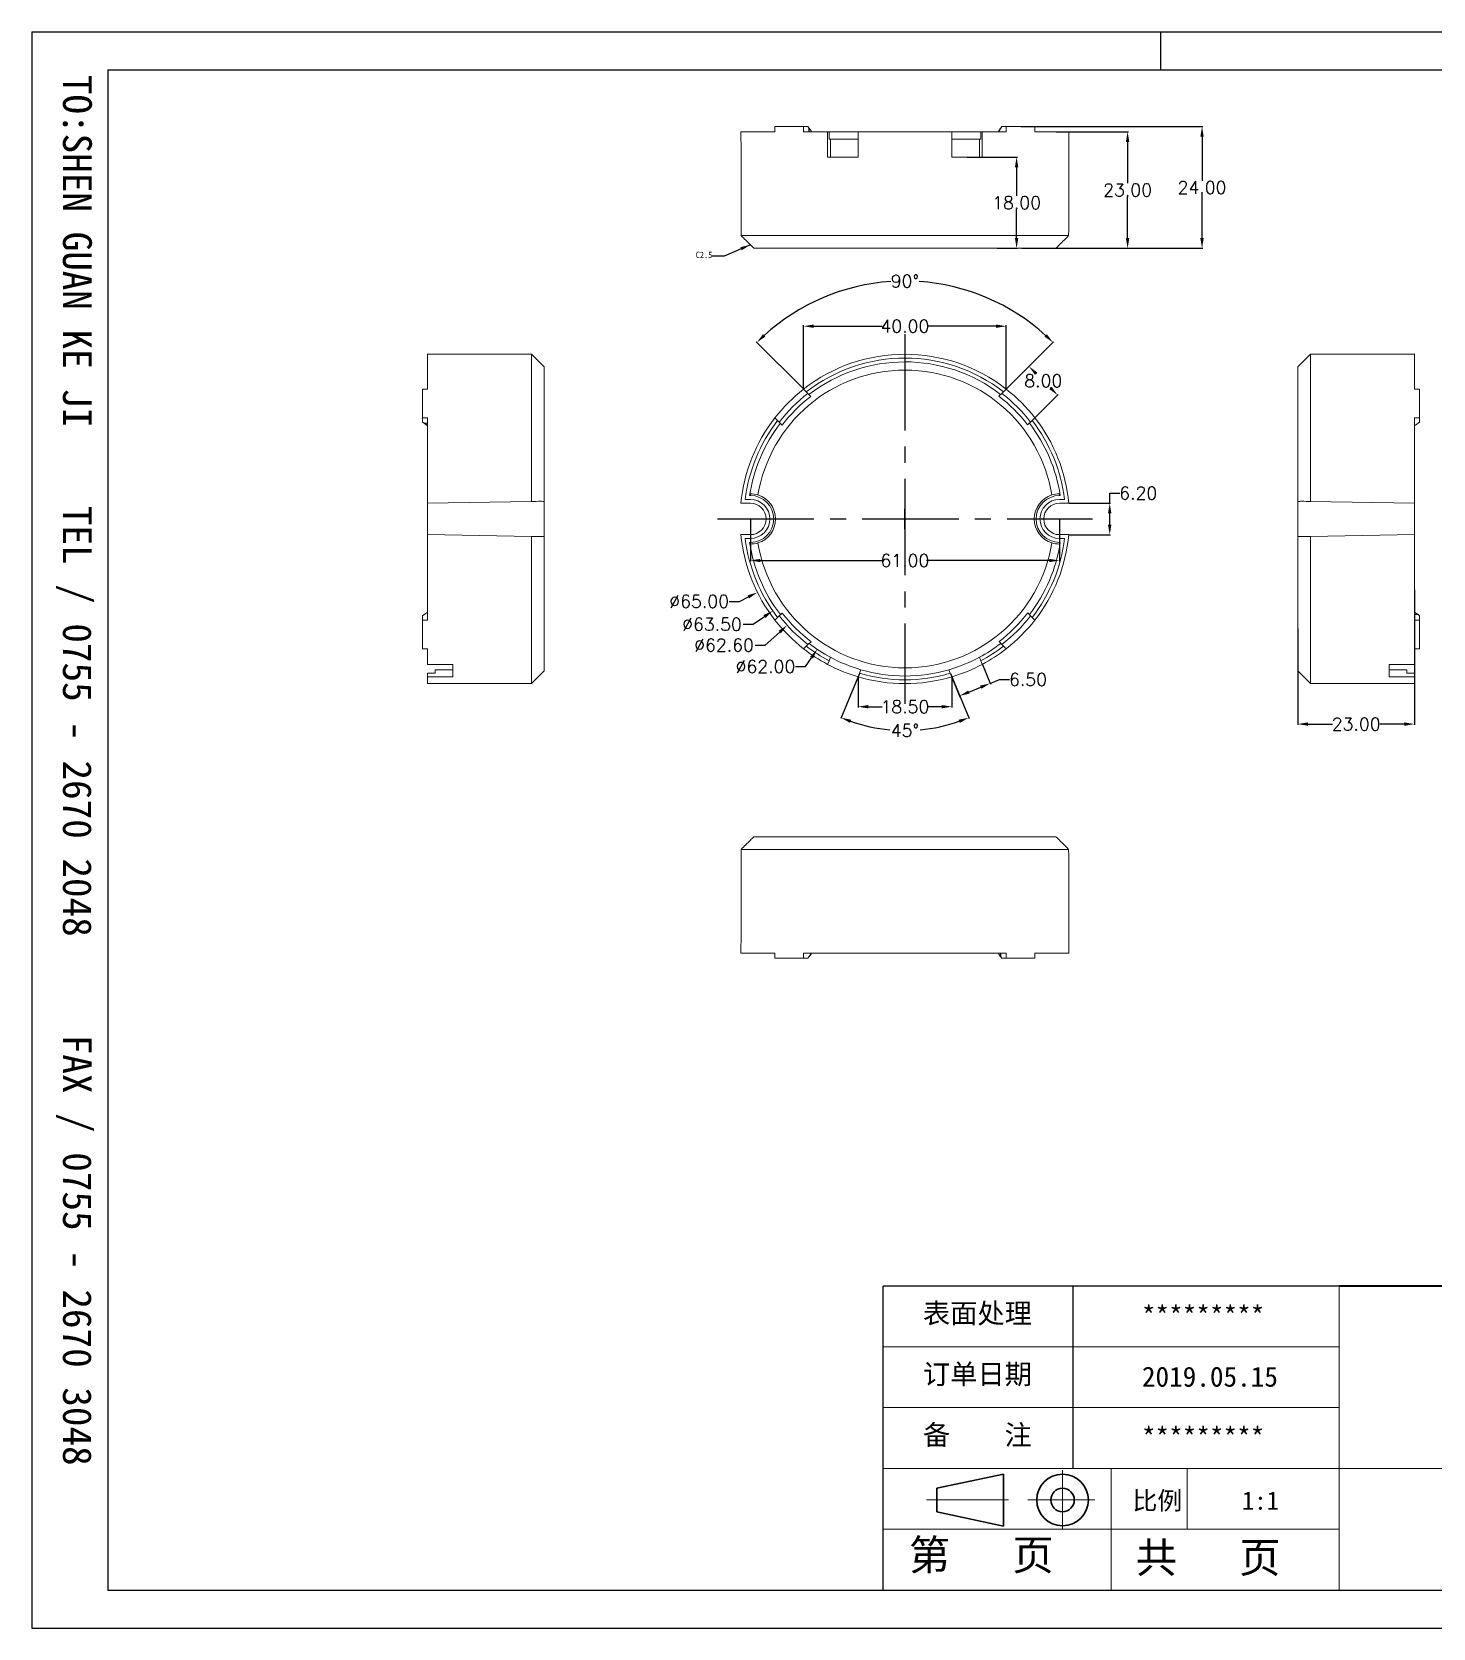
# Model space of a CAD drawing. Header units: inches. Extents: x 898 to 1873, y 462 to 777.
# Drawn here: x 1427.1 to 1703.6, y 462.3 to 777.3 of the extents above; entities that cross this region are included whole.
import ezdxf

# ---------------------------------------------------------------- set-up
doc = ezdxf.new("R2010")
doc.units = ezdxf.units.IN
doc.linetypes.add('CENTER2', pattern=[28.575, 19.05, -3.175, 3.175, -3.175])
doc.layers.add('文字', color=81, linetype='Continuous')
for name, color, linetype, lineweight in [('粗实线', 7, 'Continuous', 30), ('细实线', 3, 'Continuous', 9), ('细点划线', 2, 'CENTER2', 9)]:
    doc.layers.add(name, color=color, linetype=linetype, lineweight=lineweight)
doc.styles.get("Standard").update_dxf_attribs({"font": 'txt', "bigfont": 'gbcbig.shx'})
doc.styles.add('宋体', font='', dxfattribs={"width": 0.8, "height": 3.5})
doc.styles.get('宋体').set_extended_font_data('SimSun')
doc.dimstyles.new('2.5', dxfattribs={"dimtxt": 2.5, "dimasz": 2, "dimexe": 0.18, "dimexo": 0.0625, "dimgap": 0.09, "dimtad": 0, "dimtih": 1, "dimtoh": 1, "dimzin": 0, "dimdsep": 46, "dimtxsty": 'Standard', "dimcen": 2, "dimadec": 0, "dimazin": 0, "dimtfac": 1, "dimtofl": 0, "dimtmove": 0, "dimatfit": 3, "dimfxl": 1, "dimtolj": 1, "dimtzin": 0, "dimarcsym": 0})

# ---------------------------------------------------------------- blocks, each defined once
blk = doc.blocks.new('*D24')
at = {"color": 0, "lineweight": -2}
for p, q in [((1579.36, 706.89), (1570.05, 716.2)), ((1619.45, 706.89), (1628.75, 716.2))]:
    blk.add_line(p, q, dxfattribs=at)
for start, end in [(93.8826, 132.2269), (47.7731, 86.1174)]:
    blk.add_arc((1599.4, 686.85), 41.33, start, end, dxfattribs=at)
at = {"color": 0}
for points in [[(1571.86, 717.21), (1571.4, 717.69), (1570.18, 716.07)], [(1627.41, 717.69), (1626.95, 717.21), (1628.62, 716.07)]]:
    blk.add_solid(points, dxfattribs=at)
at = {"layer": 'Defpoints', "color": 0}
for p in [(1610.1, 726.77), (1579.4, 706.85), (1580.26, 705.99), (1618.55, 705.99), (1619.4, 706.85)]:
    blk.add_point(p, dxfattribs=at)
at = {"color": 0, "insert": (1599.4, 728.17), "char_height": 2.5, "attachment_point": 5}
blk.add_mtext('\\A1;90°', dxfattribs=at)
blk = doc.blocks.new('*D25')
at = {"color": 0, "lineweight": -2}
for p, q in [((1579.4, 706.91), (1579.4, 719.45)), ((1581.4, 719.27), (1594.94, 719.27)), ((1617.4, 719.27), (1603.87, 719.27)), ((1619.4, 706.91), (1619.4, 719.45))]:
    blk.add_line(p, q, dxfattribs=at)
at = {"color": 0}
for points in [[(1581.4, 719.6), (1581.4, 718.94), (1579.4, 719.27)], [(1617.4, 719.6), (1617.4, 718.94), (1619.4, 719.27)]]:
    blk.add_solid(points, dxfattribs=at)
at = {"layer": 'Defpoints', "color": 0}
for p in [(1619.4, 719.27), (1579.4, 706.85), (1619.4, 706.85)]:
    blk.add_point(p, dxfattribs=at)
at = {"color": 0, "insert": (1599.4, 719.27), "char_height": 2.5, "attachment_point": 5}
blk.add_mtext('\\A1;40.00', dxfattribs=at)
blk = doc.blocks.new('*D26')
at = {"color": 0, "lineweight": -2}
for p, q in [((1629.27, 757.65), (1643.53, 757.65)), ((1643.35, 755.65), (1643.35, 747.49)), ((1643.35, 736.65), (1643.35, 744.81)), ((1629.27, 734.65), (1643.53, 734.65))]:
    blk.add_line(p, q, dxfattribs=at)
at = {"color": 0}
for points in [[(1643.02, 755.65), (1643.68, 755.65), (1643.35, 757.65)], [(1643.02, 736.65), (1643.68, 736.65), (1643.35, 734.65)]]:
    blk.add_solid(points, dxfattribs=at)
at = {"layer": 'Defpoints', "color": 0}
for p in [(1629.21, 757.65), (1643.35, 757.65), (1629.21, 734.65)]:
    blk.add_point(p, dxfattribs=at)
at = {"color": 0, "insert": (1643.35, 746.15), "char_height": 2.5, "attachment_point": 5}
blk.add_mtext('\\A1;23.00', dxfattribs=at)
blk = doc.blocks.new('*D27')
at = {"color": 0, "lineweight": -2}
for p, q in [((1622.29, 758.65), (1658.22, 758.65)), ((1658.04, 756.65), (1658.04, 747.99)), ((1658.04, 736.65), (1658.04, 745.31)), ((1622.5, 734.65), (1658.22, 734.65))]:
    blk.add_line(p, q, dxfattribs=at)
at = {"color": 0}
for points in [[(1657.7, 756.65), (1658.37, 756.65), (1658.04, 758.65)], [(1657.7, 736.65), (1658.37, 736.65), (1658.04, 734.65)]]:
    blk.add_solid(points, dxfattribs=at)
at = {"layer": 'Defpoints', "color": 0}
for p in [(1622.23, 758.65), (1658.04, 758.65), (1622.44, 734.65)]:
    blk.add_point(p, dxfattribs=at)
at = {"color": 0, "insert": (1658.04, 746.65), "char_height": 2.5, "attachment_point": 5}
blk.add_mtext('\\A1;24.00', dxfattribs=at)
blk = doc.blocks.new('*D28')
at = {"color": 0, "lineweight": -2}
for p, q in [((1611.72, 752.65), (1621.63, 752.65)), ((1621.45, 750.65), (1621.45, 744.99)), ((1621.45, 736.65), (1621.45, 742.31)), ((1617.64, 734.65), (1621.63, 734.65))]:
    blk.add_line(p, q, dxfattribs=at)
at = {"color": 0}
for points in [[(1621.11, 750.65), (1621.78, 750.65), (1621.45, 752.65)], [(1621.11, 736.65), (1621.78, 736.65), (1621.45, 734.65)]]:
    blk.add_solid(points, dxfattribs=at)
at = {"layer": 'Defpoints', "color": 0}
for p in [(1611.66, 752.65), (1621.45, 752.65), (1617.58, 734.65)]:
    blk.add_point(p, dxfattribs=at)
at = {"color": 0, "insert": (1621.45, 743.65), "char_height": 2.5, "attachment_point": 5}
blk.add_mtext('\\A1;18.00', dxfattribs=at)
blk = doc.blocks.new('*D29')
at = {"color": 0, "lineweight": -2}
for p, q in [((1568.9, 681.17), (1568.9, 672.85)), ((1629.9, 681.17), (1629.9, 672.85)), ((1570.9, 673.03), (1595.15, 673.03)), ((1627.9, 673.03), (1603.66, 673.03))]:
    blk.add_line(p, q, dxfattribs=at)
at = {"color": 0}
for points in [[(1570.9, 673.36), (1570.9, 672.7), (1568.9, 673.03)], [(1627.9, 673.36), (1627.9, 672.7), (1629.9, 673.03)]]:
    blk.add_solid(points, dxfattribs=at)
at = {"layer": 'Defpoints', "color": 0}
for p in [(1568.9, 681.23), (1629.9, 681.23), (1629.9, 673.03)]:
    blk.add_point(p, dxfattribs=at)
at = {"color": 0, "insert": (1599.4, 673.03), "char_height": 2.5, "attachment_point": 5}
blk.add_mtext('\\A1;61.00', dxfattribs=at)
blk = doc.blocks.new('*D30')
at = {"color": 0, "lineweight": -2}
for p, q in [((1631.82, 684.33), (1640, 684.33)), ((1639.82, 684.33), (1639.82, 686.33)), ((1639.82, 686.33), (1641.82, 686.33)), ((1639.82, 680.13), (1639.82, 682.33)), ((1631.82, 678.13), (1640, 678.13))]:
    blk.add_line(p, q, dxfattribs=at)
at = {"color": 0}
for points in [[(1639.48, 682.33), (1640.15, 682.33), (1639.82, 684.33)], [(1639.48, 680.13), (1640.15, 680.13), (1639.82, 678.13)]]:
    blk.add_solid(points, dxfattribs=at)
at = {"layer": 'Defpoints', "color": 0}
for p in [(1631.75, 684.33), (1639.82, 684.33), (1631.75, 678.13)]:
    blk.add_point(p, dxfattribs=at)
at = {"color": 0, "insert": (1645.45, 686.33), "char_height": 2.5, "attachment_point": 5}
blk.add_mtext('\\A1;6.20', dxfattribs=at)
blk = doc.blocks.new('*D31')
at = {"color": 0, "lineweight": -2}
for p, q in [((1597.4, 681.23), (1601.4, 681.23)), ((1599.4, 679.23), (1599.4, 683.23)), ((1564.73, 664.97), (1566.73, 664.97)), ((1566.73, 664.97), (1568.52, 665.86))]:
    blk.add_line(p, q, dxfattribs=at)
at = {"color": 0}
blk.add_solid([(1568.37, 666.16), (1568.67, 665.56), (1570.31, 666.75)], dxfattribs=at)
at = {"layer": 'Defpoints', "color": 0}
for p in [(1628.5, 695.71), (1570.31, 666.75)]:
    blk.add_point(p, dxfattribs=at)
at = {"color": 0, "insert": (1558.8, 664.97), "char_height": 2.5, "attachment_point": 5}
blk.add_mtext('\\A1;∅65.00', dxfattribs=at)
blk = doc.blocks.new('*D32')
at = {"color": 0, "lineweight": -2}
for p, q in [((1597.4, 681.23), (1601.4, 681.23)), ((1599.4, 679.23), (1599.4, 683.23)), ((1569.46, 660.44), (1571.68, 661.98)), ((1567.46, 660.44), (1569.46, 660.44))]:
    blk.add_line(p, q, dxfattribs=at)
at = {"color": 0}
blk.add_solid([(1571.49, 662.25), (1571.87, 661.7), (1573.33, 663.12)], dxfattribs=at)
at = {"layer": 'Defpoints', "color": 0}
for p in [(1625.48, 699.34), (1573.33, 663.12)]:
    blk.add_point(p, dxfattribs=at)
at = {"color": 0, "insert": (1561.33, 660.44), "char_height": 2.5, "attachment_point": 5}
blk.add_mtext('\\A1;∅63.50', dxfattribs=at)
blk = doc.blocks.new('*D33')
at = {"color": 0, "lineweight": -2}
for p, q in [((1597.4, 681.23), (1601.4, 681.23)), ((1599.4, 679.23), (1599.4, 683.23)), ((1577.81, 652.1), (1579.81, 652.1)), ((1579.81, 652.1), (1580.98, 653.85))]:
    blk.add_line(p, q, dxfattribs=at)
at = {"color": 0}
blk.add_solid([(1580.71, 654.04), (1581.26, 653.66), (1582.1, 655.51)], dxfattribs=at)
at = {"layer": 'Defpoints', "color": 0}
for p in [(1616.71, 706.95), (1582.1, 655.51)]:
    blk.add_point(p, dxfattribs=at)
at = {"color": 0, "insert": (1571.88, 652.1), "char_height": 2.5, "attachment_point": 5}
blk.add_mtext('\\A1;∅62.00', dxfattribs=at)
blk = doc.blocks.new('*D35')
at = {"color": 0, "lineweight": -2}
for p, q in [((1597.4, 681.23), (1601.4, 681.23)), ((1599.4, 679.23), (1599.4, 683.23)), ((1571.84, 656.34), (1574.69, 658.91)), ((1569.84, 656.34), (1571.84, 656.34))]:
    blk.add_line(p, q, dxfattribs=at)
at = {"color": 0}
blk.add_solid([(1574.47, 659.16), (1574.91, 658.66), (1576.17, 660.25)], dxfattribs=at)
at = {"layer": 'Defpoints', "color": 0}
for p in [(1622.63, 702.21), (1576.17, 660.25)]:
    blk.add_point(p, dxfattribs=at)
at = {"color": 0, "insert": (1563.71, 656.34), "char_height": 2.5, "attachment_point": 5}
blk.add_mtext('\\A1;∅62.60', dxfattribs=at)
blk = doc.blocks.new('*D37')
at = {"color": 0, "lineweight": -2}
for p, q in [((1619.44, 706.89), (1624.01, 711.45)), ((1625.29, 709.91), (1625.37, 709.84)), ((1625.1, 701.23), (1629.66, 705.8)), ((1628.12, 707.08), (1628.05, 707.16))]:
    blk.add_line(p, q, dxfattribs=at)
at = {"color": 0}
for points in [[(1625.53, 710.15), (1625.06, 709.68), (1623.88, 711.33)], [(1628.36, 707.32), (1627.89, 706.85), (1629.54, 705.67)]]:
    blk.add_solid(points, dxfattribs=at)
at = {"layer": 'Defpoints', "color": 0}
for p in [(1623.88, 711.33), (1619.4, 706.84), (1625.05, 701.19)]:
    blk.add_point(p, dxfattribs=at)
at = {"color": 0, "insert": (1626.71, 708.5), "char_height": 2.5, "attachment_point": 5}
blk.add_mtext('\\A1;8.00', dxfattribs=at)
blk = doc.blocks.new('*D38')
at = {"color": 0, "lineweight": -2}
for p, q in [((1590.42, 650.71), (1586.74, 641.84)), ((1608.39, 650.71), (1612.06, 641.84))]:
    blk.add_line(p, q, dxfattribs=at)
for start, end in [(250.9826, 264.758), (275.242, 289.0174)]:
    blk.add_arc((1599.4, 672.41), 32.91, start, end, dxfattribs=at)
at = {"color": 0}
for points in [[(1588.56, 640.98), (1588.8, 641.61), (1586.81, 642)], [(1610.01, 641.61), (1610.24, 640.98), (1612, 642)]]:
    blk.add_solid(points, dxfattribs=at)
at = {"layer": 'Defpoints', "color": 0}
for p in [(1590.44, 650.77), (1590.73, 651.47), (1608.08, 651.47), (1608.36, 650.77), (1595.11, 639.78)]:
    blk.add_point(p, dxfattribs=at)
at = {"color": 0, "insert": (1599.4, 639.5), "char_height": 2.5, "attachment_point": 5}
blk.add_mtext('\\A1;45°', dxfattribs=at)
blk = doc.blocks.new('*D39')
at = {"color": 0, "lineweight": -2}
for p, q in [((1590.15, 650.01), (1590.15, 644)), ((1608.65, 650.01), (1608.65, 644)), ((1592.15, 644.18), (1594.94, 644.18)), ((1606.65, 644.18), (1603.87, 644.18))]:
    blk.add_line(p, q, dxfattribs=at)
at = {"color": 0}
for points in [[(1592.15, 644.51), (1592.15, 643.85), (1590.15, 644.18)], [(1606.65, 644.51), (1606.65, 643.85), (1608.65, 644.18)]]:
    blk.add_solid(points, dxfattribs=at)
at = {"layer": 'Defpoints', "color": 0}
for p in [(1590.15, 650.08), (1608.65, 650.08), (1608.65, 644.18)]:
    blk.add_point(p, dxfattribs=at)
at = {"color": 0, "insert": (1599.4, 644.18), "char_height": 2.5, "attachment_point": 5}
blk.add_mtext('\\A1;18.50', dxfattribs=at)
blk = doc.blocks.new('*D40')
at = {"color": 0, "lineweight": -2}
for p, q in [((1614.69, 652.48), (1616.28, 648.61)), ((1608.68, 650.02), (1610.26, 646.15)), ((1616.21, 648.78), (1618.06, 649.54)), ((1618.06, 649.54), (1620.06, 649.54)), ((1612.04, 647.07), (1614.36, 648.02))]:
    blk.add_line(p, q, dxfattribs=at)
at = {"color": 0}
for points in [[(1611.92, 647.38), (1612.17, 646.77), (1610.19, 646.32)], [(1614.23, 648.33), (1614.48, 647.71), (1616.21, 648.78)]]:
    blk.add_solid(points, dxfattribs=at)
at = {"layer": 'Defpoints', "color": 0}
for p in [(1614.67, 652.54), (1608.65, 650.08), (1616.21, 648.78)]:
    blk.add_point(p, dxfattribs=at)
at = {"color": 0, "insert": (1623.69, 649.54), "char_height": 2.5, "attachment_point": 5}
blk.add_mtext('\\A1;6.50', dxfattribs=at)
blk = doc.blocks.new('*D41')
at = {"color": 0, "lineweight": -2}
for p, q in [((1699.96, 667.25), (1699.96, 640.57)), ((1676.96, 659.61), (1676.96, 640.57)), ((1678.96, 640.75), (1683.79, 640.75)), ((1697.96, 640.75), (1693.14, 640.75))]:
    blk.add_line(p, q, dxfattribs=at)
at = {"color": 0}
for points in [[(1678.96, 641.09), (1678.96, 640.42), (1676.96, 640.75)], [(1697.96, 641.09), (1697.96, 640.42), (1699.96, 640.75)]]:
    blk.add_solid(points, dxfattribs=at)
at = {"layer": 'Defpoints', "color": 0}
for p in [(1699.96, 667.32), (1676.96, 659.67), (1699.96, 640.75)]:
    blk.add_point(p, dxfattribs=at)
at = {"color": 0, "insert": (1688.46, 640.75), "char_height": 2.5, "attachment_point": 5}
blk.add_mtext('\\A1;23.00', dxfattribs=at)

msp = doc.modelspace()

# ---------------------------------------------------------------- linework, layer by layer
for p, q in [((1427.12, 777.347), (1872.62, 777.347)), ((1427.12, 777.347), (1427.12, 462.347)), ((1649.87, 777.347), (1649.87, 769.847)), ((1442.12, 769.847), (1865.12, 769.847)), ((1442.12, 769.847), (1442.12, 469.847)), ((1563.712, 733.084), (1561.361, 733.084)), ((1685.12, 529.847), (1595.12, 529.847)), ((1595.12, 469.847), (1595.12, 529.847)), ((1632.62, 493.847), (1632.62, 529.847)), ((1442.12, 469.847), (1865.12, 469.847)), ((1427.12, 462.347), (1872.62, 462.347))]:
    msp.add_line(p, q)
at = {"color": 7, "linetype": 'Continuous', "lineweight": 15}
for p, q in [((1567.05, 757.653), (1573.75, 757.653)), ((1573.75, 758.653), (1573.75, 757.653)), ((1579.402, 758.653), (1573.75, 758.653)), ((1579.402, 758.653), (1579.402, 757.653)), ((1580.258, 758.653), (1579.402, 758.653)), ((1579.402, 757.653), (1584.137, 757.653)), ((1580.471, 758.353), (1580.258, 758.653)), ((1580.471, 758.353), (1580.471, 757.653)), ((1580.516, 758.353), (1580.471, 758.353)), ((1580.516, 757.653), (1580.516, 758.353)), ((1580.873, 757.853), (1580.516, 758.353)), ((1580.873, 757.653), (1580.873, 757.853)), ((1584.137, 752.653), (1584.137, 757.653)), ((1584.426, 757.653), (1584.137, 757.653)), ((1584.426, 757.653), (1584.426, 756.153)), ((1590.152, 757.653), (1584.426, 757.653)), ((1584.714, 756.153), (1584.426, 756.153)), ((1584.714, 752.653), (1584.714, 756.153)), ((1590.152, 756.153), (1584.714, 756.153)), ((1590.152, 752.653), (1590.152, 757.653)), ((1590.152, 757.653), (1608.652, 757.653)), ((1608.652, 752.653), (1608.652, 757.653)), ((1614.379, 757.653), (1608.652, 757.653)), ((1614.091, 756.153), (1608.652, 756.153)), ((1614.379, 756.153), (1614.091, 756.153)), ((1614.091, 752.653), (1614.091, 756.153)), ((1614.379, 756.153), (1614.379, 757.653)), ((1614.667, 757.653), (1614.379, 757.653)), ((1614.667, 752.653), (1614.667, 757.653)), ((1614.667, 757.653), (1619.402, 757.653)), ((1617.932, 757.853), (1618.289, 758.353)), ((1617.932, 757.653), (1617.932, 757.853)), ((1617.978, 757.853), (1617.932, 757.853)), ((1618.547, 758.653), (1617.977, 757.853)), ((1617.977, 757.653), (1617.977, 757.853)), ((1618.289, 758.353), (1618.333, 758.353)), ((1619.402, 758.653), (1618.547, 758.653)), ((1619.402, 758.653), (1619.402, 757.653)), ((1625.054, 758.653), (1619.402, 758.653)), ((1625.054, 758.653), (1625.054, 757.653)), ((1625.054, 757.653), (1631.754, 757.653)), ((1584.137, 752.653), (1590.152, 752.653)), ((1608.652, 752.653), (1614.667, 752.653)), ((1567.087, 737.153), (1631.718, 737.153)), ((1629.206, 734.653), (1569.599, 734.653)), ((1525.708, 713.731), (1505.208, 713.731)), ((1505.208, 706.848), (1505.208, 713.731)), ((1528.208, 711.231), (1525.708, 713.731)), ((1525.708, 684.687), (1525.708, 713.731)), ((1679.463, 713.731), (1676.963, 711.231)), ((1699.963, 713.731), (1679.463, 713.731)), ((1679.463, 713.731), (1679.463, 684.687)), ((1699.963, 713.731), (1699.963, 706.848)), ((1528.208, 711.231), (1528.208, 684.661)), ((1676.963, 684.661), (1676.963, 711.231)), ((1504.208, 701.187), (1504.208, 706.848)), ((1504.208, 706.848), (1505.208, 706.848)), ((1580.258, 705.993), (1579.402, 706.848)), ((1580.258, 705.993), (1580.828, 705.423)), ((1617.932, 705.457), (1618.289, 705.814)), ((1618.333, 705.779), (1618.547, 705.993)), ((1619.402, 706.848), (1618.547, 705.993)), ((1700.963, 706.848), (1699.963, 706.848)), ((1700.963, 706.848), (1700.963, 701.187)), ((1504.208, 701.187), (1505.208, 701.187)), ((1504.208, 700.331), (1504.208, 701.187)), ((1504.208, 700.331), (1504.508, 700.117)), ((1504.508, 700.117), (1505.208, 700.117)), ((1505.008, 699.761), (1504.508, 700.117)), ((1504.57, 700.117), (1505.008, 699.805)), ((1505.208, 699.805), (1505.008, 699.805)), ((1505.008, 699.805), (1505.008, 699.761)), ((1505.208, 699.761), (1505.008, 699.761)), ((1505.208, 684.33), (1505.208, 701.187)), ((1573.75, 701.187), (1574.606, 700.331)), ((1575.176, 699.761), (1574.606, 700.331)), ((1623.951, 700.162), (1623.594, 699.805)), ((1624.199, 700.331), (1623.985, 700.117)), ((1624.199, 700.331), (1625.054, 701.187)), ((1700.963, 701.187), (1699.963, 701.187)), ((1699.963, 701.187), (1699.963, 684.33)), ((1699.963, 699.761), (1700.163, 699.761)), ((1700.163, 699.761), (1700.963, 700.331)), ((1700.963, 701.187), (1700.963, 700.331)), ((1505.208, 684.33), (1525.708, 684.687)), ((1505.208, 684.33), (1505.208, 678.132)), ((1528.208, 684.661), (1528.208, 677.801)), ((1567.05, 684.33), (1568.902, 684.33)), ((1567.886, 685.08), (1568.902, 685.08)), ((1568.902, 685.856), (1568.749, 685.856)), ((1568.902, 686.179), (1568.799, 686.177)), ((1568.902, 686.179), (1568.902, 685.856)), ((1629.902, 686.179), (1630.005, 686.177)), ((1629.902, 686.179), (1629.902, 685.856)), ((1629.902, 685.856), (1630.055, 685.856)), ((1629.902, 685.08), (1630.918, 685.08)), ((1631.754, 684.33), (1629.902, 684.33)), ((1676.963, 684.661), (1676.963, 677.801)), ((1699.963, 684.33), (1679.463, 684.687)), ((1699.963, 684.33), (1699.963, 678.132)), ((1505.208, 661.275), (1505.208, 678.132)), ((1525.708, 677.775), (1505.208, 678.132)), ((1525.708, 648.731), (1525.708, 677.775)), ((1528.208, 677.801), (1528.208, 651.231)), ((1568.902, 678.132), (1567.05, 678.132)), ((1568.902, 677.382), (1567.886, 677.382)), ((1629.902, 678.132), (1631.754, 678.132)), ((1630.918, 677.382), (1629.902, 677.382)), ((1676.963, 651.231), (1676.963, 677.801)), ((1679.463, 677.775), (1699.963, 678.132)), ((1679.463, 677.775), (1679.463, 648.731)), ((1699.963, 678.132), (1699.963, 661.275)), ((1568.749, 676.606), (1568.902, 676.606)), ((1568.799, 676.285), (1568.902, 676.284)), ((1568.902, 676.284), (1568.902, 676.606)), ((1630.055, 676.606), (1629.902, 676.606)), ((1629.902, 676.284), (1629.902, 676.606)), ((1630.005, 676.285), (1629.902, 676.284)), ((1505.008, 662.701), (1504.208, 662.131)), ((1504.208, 662.131), (1504.208, 661.275)), ((1505.208, 662.701), (1505.008, 662.701)), ((1573.75, 661.275), (1574.606, 662.131)), ((1574.606, 662.131), (1574.82, 662.345)), ((1574.854, 662.3), (1575.211, 662.657)), ((1623.628, 662.701), (1624.199, 662.131)), ((1624.199, 662.131), (1625.054, 661.275)), ((1699.963, 662.701), (1700.163, 662.701)), ((1699.963, 662.657), (1700.163, 662.657)), ((1700.663, 662.345), (1699.963, 662.345)), ((1700.163, 662.657), (1700.163, 662.701)), ((1700.163, 662.701), (1700.663, 662.345)), ((1700.6, 662.345), (1700.163, 662.657)), ((1700.963, 662.131), (1700.663, 662.345)), ((1700.963, 661.275), (1700.963, 662.131)), ((1504.208, 661.275), (1504.208, 655.614)), ((1504.208, 661.275), (1505.208, 661.275)), ((1700.963, 661.275), (1699.963, 661.275)), ((1700.963, 655.614), (1700.963, 661.275)), ((1504.208, 655.614), (1505.208, 655.614)), ((1505.208, 652.539), (1505.208, 655.614)), ((1580.258, 656.469), (1579.402, 655.614)), ((1580.471, 656.683), (1580.258, 656.469)), ((1580.873, 657.005), (1580.516, 656.648)), ((1618.547, 656.469), (1617.977, 657.039)), ((1619.402, 655.614), (1618.547, 656.469)), ((1700.963, 655.614), (1699.963, 655.614)), ((1699.963, 655.614), (1699.963, 652.539)), ((1510.208, 652.539), (1505.208, 652.539)), ((1510.208, 650.075), (1510.208, 652.539)), ((1584.426, 653.235), (1584.137, 652.539)), ((1584.714, 653.932), (1584.426, 653.235)), ((1614.379, 653.235), (1614.091, 653.932)), ((1614.667, 652.539), (1614.379, 653.235)), ((1694.963, 652.539), (1699.963, 652.539)), ((1694.963, 652.539), (1694.963, 650.075)), ((1505.208, 650.772), (1505.208, 650.075)), ((1505.208, 650.772), (1506.708, 650.772)), ((1505.208, 648.731), (1505.208, 650.075)), ((1510.208, 650.075), (1505.208, 650.075)), ((1510.208, 651.469), (1506.708, 651.469)), ((1506.708, 651.469), (1506.708, 650.772)), ((1525.708, 648.731), (1528.208, 651.231)), ((1590.152, 650.075), (1590.441, 650.772)), ((1590.441, 650.772), (1590.73, 651.469)), ((1608.075, 651.469), (1608.364, 650.772)), ((1608.364, 650.772), (1608.652, 650.075)), ((1676.963, 651.231), (1679.463, 648.731)), ((1694.963, 651.469), (1698.463, 651.469)), ((1694.963, 650.075), (1699.963, 650.075)), ((1698.463, 650.772), (1698.463, 651.469)), ((1698.463, 650.772), (1699.963, 650.772)), ((1699.963, 650.075), (1699.963, 650.772)), ((1699.963, 650.075), (1699.963, 648.731)), ((1505.208, 648.731), (1525.708, 648.731)), ((1679.463, 648.731), (1699.963, 648.731)), ((1569.599, 618.529), (1629.206, 618.529)), ((1631.718, 616.029), (1567.087, 616.029)), ((1573.75, 595.529), (1567.05, 595.529)), ((1573.75, 594.529), (1573.75, 595.529)), ((1619.402, 595.529), (1579.402, 595.529)), ((1579.402, 594.529), (1579.402, 595.529)), ((1580.828, 595.529), (1580.828, 595.329)), ((1580.873, 595.529), (1580.873, 595.329)), ((1617.932, 595.529), (1617.932, 595.329)), ((1618.289, 595.529), (1618.289, 594.829)), ((1618.333, 594.829), (1618.333, 595.529)), ((1619.402, 594.529), (1619.402, 595.529)), ((1631.754, 595.529), (1625.054, 595.529)), ((1625.054, 594.529), (1625.054, 595.529)), ((1579.402, 594.529), (1573.75, 594.529)), ((1580.258, 594.529), (1579.402, 594.529)), ((1580.258, 594.529), (1580.828, 595.329)), ((1580.516, 594.829), (1580.471, 594.829)), ((1580.873, 595.329), (1580.516, 594.829)), ((1580.828, 595.329), (1580.873, 595.329)), ((1617.932, 595.329), (1618.289, 594.829)), ((1618.289, 594.829), (1618.333, 594.829)), ((1618.333, 594.829), (1618.547, 594.529)), ((1619.402, 594.529), (1618.547, 594.529)), ((1625.054, 594.529), (1619.402, 594.529))]:
    msp.add_line(p, q, dxfattribs=at)
at = {"color": 1, "linetype": 'CENTER2'}
for p, q in [((1599.402, 717.731), (1599.402, 644.731)), ((1562.402, 681.231), (1636.402, 681.231))]:
    msp.add_line(p, q, dxfattribs=at)
at = {"color": 7, "linetype": 'Continuous', "lineweight": 15}
for centre, radius, start, end in [((1599.402, 681.231), 32.5, 52.02013, 127.97987), ((1599.402, 681.231), 31.75, 52.18682, 127.81318), ((1599.402, 681.231), 31, 52.46571, 127.63835), ((1599.402, 681.231), 29.379, 9.28573, 170.71427), ((1599.402, 681.231), 32.5, 127.97987, 142.11931), ((1599.402, 681.231), 31.3, 127.7093, 142.39375), ((1599.402, 681.231), 31, 52.36165, 52.46571), ((1599.402, 681.231), 31.3, 37.60625, 52.2907), ((1599.402, 681.231), 32.5, 37.88069, 52.02013), ((1599.402, 681.231), 30.5, 127.51698, 142.58881), ((1599.402, 681.231), 30.5, 37.51698, 52.58881), ((1599.402, 681.231), 32.5, 142.11931, 174.52914), ((1599.402, 681.231), 31.75, 142.28838, 173.03785), ((1599.402, 681.231), 31, 142.46571, 171.41991), ((1599.402, 681.231), 31, 37.53429, 37.63835), ((1599.402, 681.231), 31, 8.58009, 37.53429), ((1599.402, 681.231), 31.75, 6.96215, 37.71162), ((1599.402, 681.231), 32.5, 5.47086, 37.88069), ((1568.902, 681.231), 4.625, 270, 90), ((1568.902, 681.231), 3.849, 270, 90), ((1568.902, 681.231), 3.099, 270, 90), ((1568.902, 681.231), 4.974, 287.62778, 72.37222), ((1629.902, 681.231), 4.974, 107.62778, 252.37222), ((1629.902, 681.231), 4.625, 90, 270), ((1629.902, 681.231), 3.849, 90, 270), ((1629.902, 681.231), 3.099, 90, 270), ((1599.402, 681.231), 32.5, 185.47086, 217.88069), ((1599.402, 681.231), 31.75, 186.96215, 217.71162), ((1599.402, 681.231), 31.75, 322.28838, 353.03785), ((1599.402, 681.231), 32.5, 322.11931, 354.52914), ((1599.402, 681.231), 31, 188.58009, 217.53429), ((1599.402, 681.231), 29.379, 189.28573, 350.71427), ((1599.402, 681.231), 31, 322.46571, 351.41991), ((1599.402, 681.231), 31.3, 217.60625, 232.2907), ((1599.402, 681.231), 31, 217.53429, 217.63835), ((1599.402, 681.231), 30.5, 217.51698, 232.58881), ((1599.402, 681.231), 30.5, 307.51698, 322.58881), ((1599.402, 681.231), 31.3, 307.7093, 322.39375), ((1599.402, 681.231), 32.5, 217.88069, 232.02013), ((1599.402, 681.231), 32.5, 307.97987, 322.11931), ((1599.402, 681.231), 32.5, 232.02013, 241.98571), ((1599.402, 681.231), 31.75, 232.18682, 241.85503), ((1599.402, 681.231), 31, 232.36165, 232.46571), ((1599.402, 681.231), 31, 232.46646, 241.718), ((1599.402, 681.231), 31, 298.282, 307.63835), ((1599.402, 681.231), 31.75, 298.14497, 307.81318), ((1599.402, 681.231), 32.5, 298.01429, 307.97987), ((1599.402, 681.231), 32.5, 241.98571, 253.46414), ((1599.402, 681.231), 31, 241.718, 253.75385), ((1599.402, 681.231), 31, 286.24615, 298.282), ((1599.402, 681.231), 32.5, 286.53586, 298.01429), ((1599.402, 681.231), 32.5, 253.46414, 286.53586), ((1599.402, 681.231), 31.75, 253.60555, 286.39445), ((1599.402, 681.231), 31, 253.75385, 286.24615)]:
    msp.add_arc(centre, radius, start, end, dxfattribs=at)
for centre, start_param, end_param in [((1599.402, 935.168), 1.6662808, 1.6773474), ((1599.402, 935.168), 4.6058379, 4.6169045), ((1599.402, 418.014), 1.4642452, 1.4753118), ((1599.402, 418.014), 4.8078735, 4.8189401)]:
    msp.add_ellipse(centre, major_axis=(0, 1861.924), ratio=0.0174551, start_param=start_param, end_param=end_param, dxfattribs=at)
for points in [[(1567.087, 737.153), (1567.692, 736.552), (1568.297, 735.952), (1568.902, 735.352)], [(1631.718, 737.153), (1631.113, 736.552), (1630.508, 735.952), (1629.902, 735.352)], [(1629.902, 735.352), (1629.668, 735.119), (1629.436, 734.886), (1629.206, 734.653)], [(1527.509, 684.719), (1526.909, 684.708), (1526.308, 684.698), (1525.708, 684.687)], [(1528.208, 684.661), (1527.975, 684.703), (1527.741, 684.723), (1527.509, 684.719)], [(1570.409, 685.972), (1569.918, 686.118), (1569.416, 686.187), (1568.902, 686.179)], [(1628.396, 685.972), (1628.887, 686.118), (1629.389, 686.187), (1629.902, 686.179)], [(1676.963, 684.661), (1677.196, 684.704), (1677.429, 684.723), (1677.662, 684.719)], [(1677.662, 684.719), (1678.262, 684.708), (1678.862, 684.698), (1679.463, 684.687)], [(1525.708, 677.775), (1526.308, 677.764), (1526.909, 677.754), (1527.509, 677.743)], [(1527.509, 677.743), (1527.741, 677.739), (1527.974, 677.759), (1528.208, 677.801)], [(1679.463, 677.775), (1678.862, 677.764), (1678.262, 677.754), (1677.662, 677.743)], [(1568.902, 676.284), (1569.416, 676.275), (1569.918, 676.344), (1570.409, 676.491)], [(1629.902, 676.284), (1629.389, 676.275), (1628.887, 676.344), (1628.396, 676.491)], [(1568.902, 617.83), (1568.297, 617.23), (1567.692, 616.629), (1567.087, 616.029)], [(1569.599, 618.529), (1569.369, 618.296), (1569.137, 618.063), (1568.902, 617.83)], [(1629.206, 618.529), (1629.435, 618.297), (1629.668, 618.063), (1629.902, 617.83)], [(1629.902, 617.83), (1630.508, 617.23), (1631.113, 616.629), (1631.718, 616.029)]]:
    msp.add_open_spline(points, degree=3, dxfattribs=at)
for points in [[(1568.902, 735.352), (1569.02, 735.234), (1569.138, 735.118), (1569.37, 734.885), (1569.485, 734.769), (1569.599, 734.653)], [(1677.662, 677.743), (1677.545, 677.741), (1677.428, 677.745), (1677.195, 677.765), (1677.079, 677.78), (1676.963, 677.801)]]:
    msp.add_open_spline(points, degree=3, knots=[0, 0, 0, 0, 0.5, 0.5, 1, 1, 1, 1], dxfattribs=at)
at = {"layer": '粗实线', "color": 7, "lineweight": 40}
msp.add_line((1865.12, 529.847), (1685.12, 529.847), dxfattribs=at)
at = {"layer": '粗实线', "color": 7}
for p, q in [((1618.836, 492.724), (1605.725, 489.945)), ((1618.836, 492.724), (1618.836, 482.448)), ((1605.725, 489.945), (1605.725, 485.308)), ((1605.725, 485.308), (1618.836, 482.448))]:
    msp.add_line(p, q, dxfattribs=at)
for radius in [5.098, 2.319]:
    msp.add_circle((1630.506, 487.626), radius, dxfattribs=at)
at = {"layer": '细实线', "color": 7}
for p, q in [((1685.12, 529.847), (1685.12, 469.847)), ((1685.12, 517.847), (1595.12, 517.847)), ((1685.12, 505.847), (1595.12, 505.847)), ((1865.12, 493.847), (1595.12, 493.847)), ((1640.12, 493.847), (1640.12, 469.847)), ((1655.12, 493.847), (1655.12, 481.847)), ((1685.12, 481.847), (1595.12, 481.847))]:
    msp.add_line(p, q, dxfattribs=at)
at = {"layer": '细点划线', "color": 7}
for p, q in [((1630.506, 493.494), (1630.506, 481.847)), ((1603.634, 487.626), (1619.841, 487.626)), ((1623.688, 487.626), (1636.864, 487.626))]:
    msp.add_line(p, q, dxfattribs=at)

# ---------------------------------------------------------------- texts
at = {"insert": (1431.873, 768.874), "char_height": 5.682822, "width": 3229.83256, "attachment_point": 7, "rotation": 270}
msp.add_mtext('{\\fSimHei|b0|i0|c0|p49;TO:SHEN GUAN KE JI    TEL / \\fSimHei|b0|i0|c134|p49;0755\\fSimHei|b0|i0|c0|p49; \\fSimHei|b0|i0|c134|p49;-\\fSimHei|b0|i0|c0|p49; \\fSimHei|b0|i0|c134|p49;2670 2048  \\fSimHei|b0|i0|c0|p49;  \\fSimHei|b0|i0|c134|p49; \\fSimHei|b0|i0|c0|p49;FAX / \\fSimHei|b0|i0|c134|p49;0755\\fSimHei|b0|i0|c0|p49; \\fSimHei|b0|i0|c134|p49;-\\fSimHei|b0|i0|c0|p49; \\fSimHei|b0|i0|c134|p49;2670 3048}', dxfattribs=at)
at = {"width": 2242.93928, "attachment_point": 1}
for s, insert, char_height in [('{\\fSimHei|b0|i0|c134|p49;表面处理}', (1602.946, 526.441), 3.9464), ('{\\fSimHei|b0|i0|c134|p49;*********}', (1646.17, 525.934), 3.9464), ('{\\fSimHei|b0|i0|c134|p49;订单日期}', (1602.946, 514.441), 3.9464), ('{\\fSimHei|b0|i0|c134|p49;201\\fSimHei|b0|i0|c0|p49;9\\fSimHei|b0|i0|c134|p49;.0\\fSimHei|b0|i0|c0|p49;5\\fSimHei|b0|i0|c134|p49;.\\fSimHei|b0|i0|c0|p49;15}', (1646.17, 513.934), 3.946404), ('{\\fSimHei|b0|i0|c134|p49;备    注}', (1602.946, 502.441), 3.9464), ('{\\fSimHei|b0|i0|c134|p49;*********}', (1646.17, 501.934), 3.9464)]:
    msp.add_mtext(s, dxfattribs=dict(at, insert=insert, char_height=char_height))
at = {"layer": '文字', "color": 0, "insert": (1558.127, 733.984), "char_height": 1.125, "width": 13.00626, "attachment_point": 1, "style": '宋体'}
msp.add_mtext('{\\H1.111x;C2.5}', dxfattribs=at)
at = {"layer": '细实线', "color": 7, "attachment_point": 1}
for s, insert, char_height, width in [('{\\fSimSun|b0|i0|c134|p54;比例}', (1644.32, 489.302), 3.6, 15.80288), ('{\\fSimSun|b0|i0|c134|p54;1:1}', (1665.883, 489.302), 3.6, 15.80288), ('{\\fSimSun|b0|i0|c134|p54;第   页}', (1600.169, 479.784), 6, 45), ('{\\fSimSun|b0|i0|c134|p54; 共   页}', (1640.854, 479.274), 6, 45)]:
    msp.add_mtext(s, dxfattribs=dict(at, insert=insert, char_height=char_height, width=width))

# ---------------------------------------------------------------- dimensions: what is measured, and where the dimension line sits
for base, p1, p2, picture, middle in [((1658.037, 758.653), (1622.441, 734.653), (1622.228, 758.653), '*D27', (1658.037, 746.653)), ((1643.351, 757.653), (1629.206, 734.653), (1629.206, 757.653), '*D26', (1643.351, 746.153)), ((1621.447, 752.653), (1617.582, 734.653), (1611.66, 752.653), '*D28', (1621.447, 743.653)), ((1639.815, 684.33), (1631.754, 678.132), (1631.754, 684.33), '*D30', (1645.447, 686.33))]:
    dim = msp.add_linear_dim(base=base, p1=p1, p2=p2, angle=90, dimstyle='2.5')
    dim.commit()
    dim.dimension.update_dxf_attribs({"geometry": picture, "text_midpoint": middle})
for base, line1, line2, picture, middle in [((1610.098, 726.767), ((1580.258, 705.993), (1579.402, 706.848)), ((1619.402, 706.848), (1618.547, 705.993)), '*D24', (1599.402, 728.175)), ((1595.107, 639.779), ((1608.075, 651.469), (1608.364, 650.772)), ((1590.441, 650.772), (1590.73, 651.469)), '*D38', (1599.402, 639.498))]:
    dim = msp.add_angular_dim_2l(base=base, line1=line1, line2=line2, dimstyle='2.5')
    dim.commit()
    dim.dimension.update_dxf_attribs({"geometry": picture, "text_midpoint": middle})
dim = msp.add_linear_dim(base=(1619.402, 719.27), p1=(1579.402, 706.848), p2=(1619.402, 706.848), dimstyle='2.5')
dim.commit()
dim.dimension.update_dxf_attribs({"geometry": '*D25', "text_midpoint": (1599.402, 719.27), "dimtype": 160})
for p1, p2, distance, picture, middle in [((1625.054, 701.187), (1619.397, 706.844), -6.34, '*D37', (1626.709, 708.498)), ((1608.652, 650.075), (1614.667, 652.539), -4.062, '*D40', (1623.689, 649.539))]:
    dim = msp.add_aligned_dim(p1=p1, p2=p2, distance=distance, dimstyle='2.5')
    dim.commit()
    dim.dimension.update_dxf_attribs({"geometry": picture, "text_midpoint": middle})
for p1, p2, picture, middle in [((1616.707, 706.952), (1582.098, 655.51), '*D33', (1571.883, 652.103)), ((1625.479, 699.343), (1573.325, 663.119), '*D32', (1561.331, 660.435)), ((1622.63, 702.211), (1576.175, 660.251), '*D35', (1563.71, 656.337))]:
    dim = msp.add_diameter_dim_2p(p1=p1, p2=p2, dimstyle='2.5')
    dim.commit()
    dim.dimension.update_dxf_attribs({"geometry": picture, "text_midpoint": middle, "dimtype": 163})
dim = msp.add_diameter_dim_2p(p1=(1628.497, 695.713), p2=(1570.307, 666.749), dimstyle='2.5')
dim.commit()
dim.dimension.update_dxf_attribs({"geometry": '*D31', "text_midpoint": (1558.803, 664.967)})
for base, p1, p2, picture, middle in [((1629.902, 673.029), (1568.902, 681.231), (1629.902, 681.231), '*D29', (1599.402, 673.029)), ((1699.963, 640.753), (1676.963, 659.673), (1699.963, 667.315), '*D41', (1688.463, 640.753)), ((1608.652, 644.179), (1590.152, 650.075), (1608.652, 650.075), '*D39', (1599.402, 644.179))]:
    dim = msp.add_linear_dim(base=base, p1=p1, p2=p2, dimstyle='2.5')
    dim.commit()
    dim.dimension.update_dxf_attribs({"geometry": picture, "text_midpoint": middle})

# ---------------------------------------------------------------- leaders
msp.add_leader([(1568.902, 735.352), (1563.712, 733.084)], dimstyle='2.5', override={"dimgap": 0.09, "dimtad": 0})

doc.saveas('drawing.dxf')
